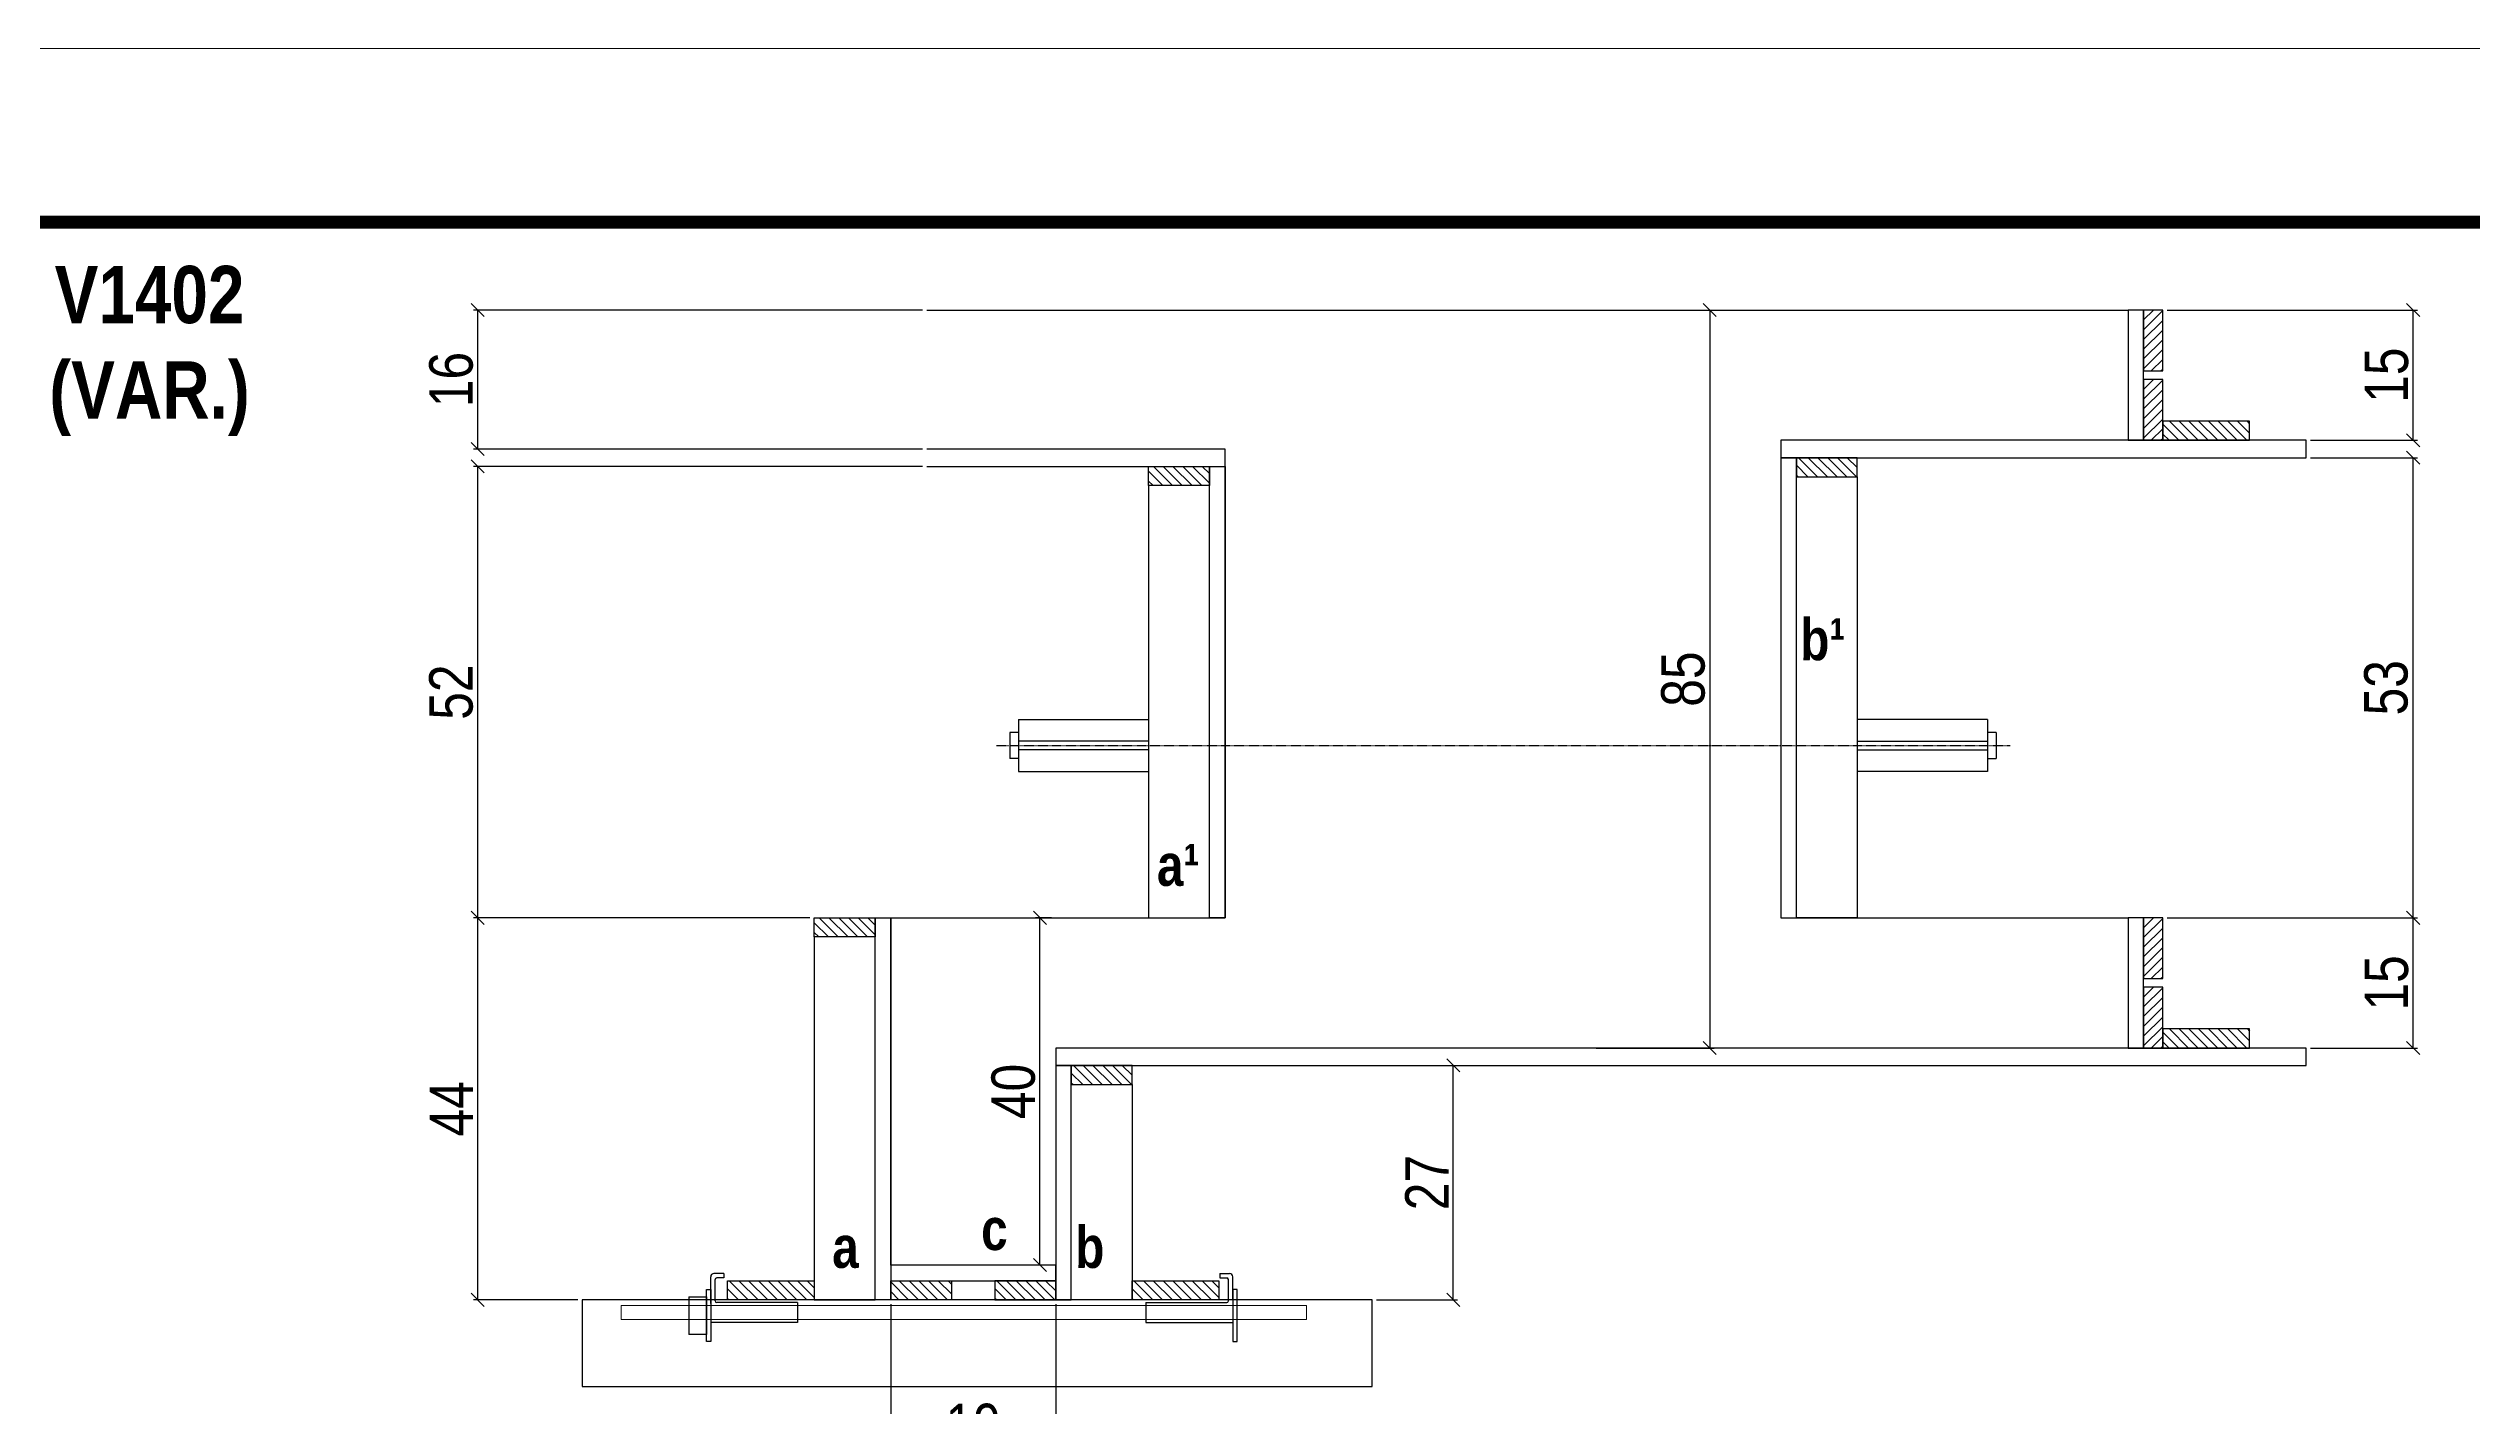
# Model space of a CAD drawing. Extents: x 3309 to 9563, y -2522 to 14608.
# Drawn here: x 6918 to 7476, y 13147 to 13459 of the extents above; entities that cross this region are included whole.
import ezdxf

# ---------------------------------------------------------------- set-up
doc = ezdxf.new("R2010")
doc.units = 0
doc.linetypes.add('DASHED', pattern=[0.75, 0.5, -0.25])
doc.linetypes.add('HIDDEN', pattern=[0.375, 0.25, -0.125])
for name, color, linetype in [('barrote', 251, 'Continuous'), ('COTA', 241, 'Continuous'), ('detalhes', 4, 'Continuous'), ('NOMENCLATURA', 7, 'Continuous'), ('Painéis', 200, 'Continuous'), ('presilha', 1, 'Continuous'), ('SARR_2.2x10', 60, 'Continuous'), ('SARR_2.2x7', 40, 'Continuous'), ('SARR_3.5x7', 81, 'Continuous'), ('TENSOR', 3, 'Continuous')]:
    doc.layers.add(name, color=color, linetype=linetype)
for name, color, linetype, lineweight in [('CONCRETO', 251, 'Continuous', 25), ('Folhas', 255, 'Continuous', 9), ('SARRAFO DE PRESSAO', 251, 'DASHED', 9), ('SCO-___-LAJ', 2, 'Continuous', 0)]:
    doc.layers.add(name, color=color, linetype=linetype, lineweight=lineweight)
doc.styles.add('COTA TECNICA 2X', font='techl___.ttf', dxfattribs={"height": 10})
doc.styles.add('TECNICA', font='techb___.ttf', dxfattribs={"height": 10})
doc.dimstyles.new('SECAO', dxfattribs={"dimscale": 0.333333, "dimtxt": 5, "dimasz": 9, "dimexe": 3, "dimexo": 3, "dimgap": 3, "dimtad": 1, "dimdec": 1, "dimlfac": 0.5, "dimzin": 12, "dimdsep": 46, "dimtxsty": 'COTA TECNICA 2X', "dimblk1": 'OBLIQUE', "dimblk2": 'OBLIQUE', "dimsah": 1, "dimcen": 0.9, "dimclrd": 4, "dimclre": 4, "dimclrt": 240, "dimadec": 1, "dimazin": 3, "dimtfac": 1, "dimtdec": 1, "dimtmove": 0, "dimatfit": 3, "dimfxl": 1, "dimtolj": 1, "dimtzin": 12, "dimarcsym": 0})
pattern_1 = [(135, (40347.2562, -110341.1595), (-1.122532015, -1.122532015), [])]

# ---------------------------------------------------------------- blocks, each defined once
blk = doc.blocks.new('9999999999')
at = {"layer": 'Folhas'}
blk.add_lwpolyline([(98138.98, 34190.21), (99623.98, 34190.21), (99623.98, 35240.21), (98138.98, 35240.21)], close=True, dxfattribs=at)
at = {"layer": 'Folhas', "color": 30, "const_width": 3}
blk.add_lwpolyline([(98213.98, 34230.21), (99583.98, 34230.21), (99583.98, 35200.21), (98213.98, 35200.21)], close=True, dxfattribs=at)
blk = doc.blocks.new('_Oblique')
at = {"color": 0, "linetype": 'ByBlock', "lineweight": -2}
blk.add_line((-0.5, -0.5), (0.5, 0.5), dxfattribs=at)
blk = doc.blocks.new('*D1647')
at = {"layer": 'COTA', "color": 4, "lineweight": -2, "transparency": 16777216}
for p, q in [((7111.72, 13170.01), (7111.72, 13134.92)), ((7149.72, 13170.01), (7149.72, 13134.92)), ((7149.72, 13135.92), (7111.72, 13135.92))]:
    blk.add_line(p, q, dxfattribs=at)
at = {"layer": 'Defpoints', "color": 0, "transparency": 16777216}
for p in [(7111.72, 13171.01), (7149.72, 13171.01), (7111.72, 13135.92)]:
    blk.add_point(p, dxfattribs=at)
at = {"layer": 'COTA', "color": 4, "lineweight": -2, "transparency": 16777216, "xscale": 3, "yscale": 3, "zscale": 3, "rotation": 180}
blk.add_blockref('_Oblique', (7111.72, 13135.92), dxfattribs=at)
at = {"layer": 'COTA', "color": 4, "lineweight": -2, "transparency": 16777216, "xscale": 3, "yscale": 3, "zscale": 3}
blk.add_blockref('_Oblique', (7149.72, 13135.92), dxfattribs=at)
at = {"layer": 'COTA', "color": 240, "transparency": 16777216, "insert": (7130.72, 13142.01), "char_height": 10, "attachment_point": 5, "style": 'COTA TECNICA 2X'}
blk.add_mtext('\\A1;19', dxfattribs=at)
blk = doc.blocks.new('PRESILHA METÁLICA 1')
at = {"layer": 'presilha'}
for p, q in [((7.5, 10.64), (7.5, 19.86)), ((12, 21), (8.64, 21)), ((9, 11.57), (9, 18.93)), ((12, 19.5), (9.57, 19.5)), ((12, 21), (12, 19.5)), ((0, 13), (6, 13)), ((0, 13), (0, 0)), ((6, 15.5), (7.5, 15.5)), ((6, -2.5), (6, 15.5)), ((6, 13), (6, 0)), ((7.5, 15.5), (7.5, -2.5)), ((37.5, 11), (9.57, 11)), ((37.5, 11), (37.5, 4.1)), ((6, 0), (0, 0)), ((37.5, 4.1), (7.5, 4.1)), ((7.5, -2.5), (6, -2.5))]:
    blk.add_line(p, q, dxfattribs=at)
for centre, radius, start, end in [((8.64, 19.86), 1.14, 90, 180), ((9.57, 18.93), 0.57, 90, 180), ((9.57, 11.57), 0.57, 180, 270)]:
    blk.add_arc(centre, radius, start, end, dxfattribs=at)
blk = doc.blocks.new('PRESILHA METÁLICA 2')
at = {"layer": 'presilha'}
for p, q in [((-5.25, 23.5), (-5.25, 22)), ((-5.25, 23.5), (-1.89, 23.5)), ((-5.25, 22), (-2.82, 22)), ((-2.25, 14.07), (-2.25, 21.43)), ((-0.75, 14.64), (-0.75, 22.36)), ((0.75, 18), (-0.75, 18)), ((-0.75, 18), (-0.75, 0)), ((0.75, 0), (0.75, 18)), ((-30.75, 13.5), (-30.75, 6.6)), ((-30.75, 13.5), (-2.82, 13.5)), ((-30.75, 6.6), (-0.75, 6.6)), ((-0.75, 0), (0.75, 0))]:
    blk.add_line(p, q, dxfattribs=at)
for centre, radius, start, end in [((-2.82, 21.43), 0.57, 0, 90), ((-1.89, 22.36), 1.14, 0, 90), ((-2.82, 14.07), 0.57, 270, 0)]:
    blk.add_arc(centre, radius, start, end, dxfattribs=at)
blk = doc.blocks.new('*D1648')
at = {"layer": 'COTA', "color": 4, "lineweight": -2, "transparency": 16777216}
for p, q in [((7093.12, 13259.01), (7015.59, 13259.01)), ((7016.59, 13171.01), (7016.59, 13259.01)), ((7039.66, 13171.01), (7015.59, 13171.01))]:
    blk.add_line(p, q, dxfattribs=at)
at = {"layer": 'Defpoints', "color": 0, "transparency": 16777216}
for p in [(7016.59, 13259.01), (7094.12, 13259.01), (7040.66, 13171.01)]:
    blk.add_point(p, dxfattribs=at)
at = {"layer": 'COTA', "color": 4, "lineweight": -2, "transparency": 16777216, "xscale": 3, "yscale": 3, "zscale": 3}
for p, rotation in [((7016.59, 13259.01), 90), ((7016.59, 13171.01), 270)]:
    blk.add_blockref('_Oblique', p, dxfattribs=dict(at, rotation=rotation))
at = {"layer": 'COTA', "color": 240, "transparency": 16777216, "insert": (7010.52, 13215.01), "char_height": 10, "attachment_point": 5, "rotation": 90, "style": 'COTA TECNICA 2X'}
blk.add_mtext('\\A1;44', dxfattribs=at)
blk = doc.blocks.new('*D1649')
at = {"layer": 'COTA', "color": 4, "lineweight": -2, "transparency": 16777216}
for p, q in [((7223.58, 13225.01), (7242.29, 13225.01)), ((7241.29, 13171.01), (7241.29, 13225.01)), ((7223.58, 13171.01), (7242.29, 13171.01))]:
    blk.add_line(p, q, dxfattribs=at)
at = {"layer": 'Defpoints', "color": 0, "transparency": 16777216}
for p in [(7222.58, 13225.01), (7241.29, 13225.01), (7222.58, 13171.01)]:
    blk.add_point(p, dxfattribs=at)
at = {"layer": 'COTA', "color": 4, "lineweight": -2, "transparency": 16777216, "xscale": 3, "yscale": 3, "zscale": 3}
for p, rotation in [((7241.29, 13225.01), 90), ((7241.29, 13171.01), 270)]:
    blk.add_blockref('_Oblique', p, dxfattribs=dict(at, rotation=rotation))
at = {"layer": 'COTA', "color": 240, "transparency": 16777216, "insert": (7235.22, 13198.01), "char_height": 10, "attachment_point": 5, "rotation": 90, "style": 'COTA TECNICA 2X'}
blk.add_mtext('\\A1;27', dxfattribs=at)
blk = doc.blocks.new('*D1650')
at = {"layer": 'COTA', "color": 4, "lineweight": -2, "transparency": 16777216}
for p, q in [((7405.72, 13259.01), (7463.4, 13259.01)), ((7462.4, 13229.01), (7462.4, 13259.01)), ((7438.72, 13229.01), (7463.4, 13229.01))]:
    blk.add_line(p, q, dxfattribs=at)
at = {"layer": 'Defpoints', "color": 0, "transparency": 16777216}
for p in [(7404.72, 13259.01), (7462.4, 13259.01), (7437.72, 13229.01)]:
    blk.add_point(p, dxfattribs=at)
at = {"layer": 'COTA', "color": 4, "lineweight": -2, "transparency": 16777216, "xscale": 3, "yscale": 3, "zscale": 3}
for p, rotation in [((7462.4, 13259.01), 90), ((7462.4, 13229.01), 270)]:
    blk.add_blockref('_Oblique', p, dxfattribs=dict(at, rotation=rotation))
at = {"layer": 'COTA', "color": 240, "transparency": 16777216, "insert": (7456.29, 13244.01), "char_height": 10, "attachment_point": 5, "rotation": 90, "style": 'COTA TECNICA 2X'}
blk.add_mtext('\\A1;15', dxfattribs=at)
blk = doc.blocks.new('*D1651')
at = {"layer": 'COTA', "color": 4, "lineweight": -2, "transparency": 16777216}
for p, q in [((7438.72, 13365.01), (7463.4, 13365.01)), ((7462.4, 13259.01), (7462.4, 13365.01)), ((7405.72, 13259.01), (7463.4, 13259.01))]:
    blk.add_line(p, q, dxfattribs=at)
at = {"layer": 'Defpoints', "color": 0, "transparency": 16777216}
for p in [(7437.72, 13365.01), (7462.4, 13365.01), (7404.72, 13259.01)]:
    blk.add_point(p, dxfattribs=at)
at = {"layer": 'COTA', "color": 4, "lineweight": -2, "transparency": 16777216, "xscale": 3, "yscale": 3, "zscale": 3}
for p, rotation in [((7462.4, 13365.01), 90), ((7462.4, 13259.01), 270)]:
    blk.add_blockref('_Oblique', p, dxfattribs=dict(at, rotation=rotation))
at = {"layer": 'COTA', "color": 240, "transparency": 16777216, "insert": (7456.18, 13312.01), "char_height": 10, "attachment_point": 5, "rotation": 90, "style": 'COTA TECNICA 2X'}
blk.add_mtext('\\A1;53', dxfattribs=at)
blk = doc.blocks.new('*D1652')
at = {"layer": 'COTA', "color": 4, "lineweight": -2, "transparency": 16777216}
for p, q in [((7405.72, 13399.01), (7463.4, 13399.01)), ((7462.4, 13369.01), (7462.4, 13399.01)), ((7438.72, 13369.01), (7463.4, 13369.01))]:
    blk.add_line(p, q, dxfattribs=at)
at = {"layer": 'Defpoints', "color": 0, "transparency": 16777216}
for p in [(7404.72, 13399.01), (7462.4, 13399.01), (7437.72, 13369.01)]:
    blk.add_point(p, dxfattribs=at)
at = {"layer": 'COTA', "color": 4, "lineweight": -2, "transparency": 16777216, "xscale": 3, "yscale": 3, "zscale": 3}
for p, rotation in [((7462.4, 13399.01), 90), ((7462.4, 13369.01), 270)]:
    blk.add_blockref('_Oblique', p, dxfattribs=dict(at, rotation=rotation))
at = {"layer": 'COTA', "color": 240, "transparency": 16777216, "insert": (7456.29, 13384.01), "char_height": 10, "attachment_point": 5, "rotation": 90, "style": 'COTA TECNICA 2X'}
blk.add_mtext('\\A1;15', dxfattribs=at)
blk = doc.blocks.new('*D1653')
at = {"layer": 'COTA', "color": 4, "lineweight": -2, "transparency": 16777216}
for p, q in [((7119.02, 13363.01), (7015.59, 13363.01)), ((7016.59, 13259.01), (7016.59, 13363.01)), ((7093.12, 13259.01), (7015.59, 13259.01))]:
    blk.add_line(p, q, dxfattribs=at)
at = {"layer": 'Defpoints', "color": 0, "transparency": 16777216}
for p in [(7016.59, 13363.01), (7120.02, 13363.01), (7094.12, 13259.01)]:
    blk.add_point(p, dxfattribs=at)
at = {"layer": 'COTA', "color": 4, "lineweight": -2, "transparency": 16777216, "xscale": 3, "yscale": 3, "zscale": 3}
for p, rotation in [((7016.59, 13363.01), 90), ((7016.59, 13259.01), 270)]:
    blk.add_blockref('_Oblique', p, dxfattribs=dict(at, rotation=rotation))
at = {"layer": 'COTA', "color": 240, "transparency": 16777216, "insert": (7010.48, 13311.01), "char_height": 10, "attachment_point": 5, "rotation": 90, "style": 'COTA TECNICA 2X'}
blk.add_mtext('\\A1;52', dxfattribs=at)
blk = doc.blocks.new('*D1654')
at = {"layer": 'COTA', "color": 4, "lineweight": -2, "transparency": 16777216}
for p, q in [((7119.02, 13399.01), (7015.59, 13399.01)), ((7016.59, 13367.01), (7016.59, 13399.01)), ((7119.02, 13367.01), (7015.59, 13367.01))]:
    blk.add_line(p, q, dxfattribs=at)
at = {"layer": 'Defpoints', "color": 0, "transparency": 16777216}
for p in [(7016.59, 13399.01), (7120.02, 13399.01), (7120.02, 13367.01)]:
    blk.add_point(p, dxfattribs=at)
at = {"layer": 'COTA', "color": 4, "lineweight": -2, "transparency": 16777216, "xscale": 3, "yscale": 3, "zscale": 3}
for p, rotation in [((7016.59, 13399.01), 90), ((7016.59, 13367.01), 270)]:
    blk.add_blockref('_Oblique', p, dxfattribs=dict(at, rotation=rotation))
at = {"layer": 'COTA', "color": 240, "transparency": 16777216, "insert": (7010.49, 13383.01), "char_height": 10, "attachment_point": 5, "rotation": 90, "style": 'COTA TECNICA 2X'}
blk.add_mtext('\\A1;16', dxfattribs=at)
blk = doc.blocks.new('*D1664')
at = {"layer": 'COTA', "color": 4, "lineweight": -2, "transparency": 16777216}
for p, q in [((7259.37, 13399.01), (7301.39, 13399.01)), ((7300.39, 13399.01), (7300.39, 13229.01)), ((7274.22, 13229.01), (7301.39, 13229.01))]:
    blk.add_line(p, q, dxfattribs=at)
at = {"layer": 'Defpoints', "color": 0, "transparency": 16777216}
for p in [(7258.37, 13399.01), (7273.22, 13229.01), (7300.39, 13229.01)]:
    blk.add_point(p, dxfattribs=at)
at = {"layer": 'COTA', "color": 4, "lineweight": -2, "transparency": 16777216, "xscale": 3, "yscale": 3, "zscale": 3}
for p, rotation in [((7300.39, 13399.01), 90), ((7300.39, 13229.01), 270)]:
    blk.add_blockref('_Oblique', p, dxfattribs=dict(at, rotation=rotation))
at = {"layer": 'COTA', "color": 240, "transparency": 16777216, "insert": (7294.26, 13314.01), "char_height": 10, "attachment_point": 5, "rotation": 90, "style": 'COTA TECNICA 2X'}
blk.add_mtext('\\A1;85', dxfattribs=at)
blk = doc.blocks.new('*D1665')
at = {"layer": 'COTA', "color": 4, "lineweight": -2, "transparency": 16777216}
for p, q in [((7148.72, 13259.01), (7145.1, 13259.01)), ((7146.1, 13179.01), (7146.1, 13259.01)), ((7148.72, 13179.01), (7145.1, 13179.01))]:
    blk.add_line(p, q, dxfattribs=at)
at = {"layer": 'Defpoints', "color": 0, "transparency": 16777216}
for p in [(7146.1, 13259.01), (7149.72, 13259.01), (7149.72, 13179.01)]:
    blk.add_point(p, dxfattribs=at)
at = {"layer": 'COTA', "color": 4, "lineweight": -2, "transparency": 16777216, "xscale": 3, "yscale": 3, "zscale": 3}
for p, rotation in [((7146.1, 13259.01), 90), ((7146.1, 13179.01), 270)]:
    blk.add_blockref('_Oblique', p, dxfattribs=dict(at, rotation=rotation))
at = {"layer": 'COTA', "color": 240, "transparency": 16777216, "insert": (7139.99, 13219.01), "char_height": 10, "attachment_point": 5, "rotation": 90, "style": 'COTA TECNICA 2X'}
blk.add_mtext('\\A1;40', dxfattribs=at)

msp = doc.modelspace()

# ---------------------------------------------------------------- hatches: boundary and pattern name
at = {"layer": 'SARR_2.2x10'}
h = msp.add_hatch(dxfattribs=at)
h.set_pattern_fill('ANSI31', color=256, scale=0.5, angle=90)
h.set_pattern_definition([(135, (40303.0562, -110143.1596), (-1.122532015, -1.122532015), [])])
h.paths.add_polyline_path([(7424.72, 13373.41), (7424.72, 13369.01), (7404.72, 13369.01), (7404.72, 13373.41)])
h = msp.add_hatch(dxfattribs=at)
h.set_pattern_fill('ANSI31', color=256, scale=0.5, angle=90)
h.set_pattern_definition([(135, (40303.0561, -110283.1596), (-1.122532015, -1.122532015), [])])
h.paths.add_polyline_path([(7424.72, 13233.41), (7424.72, 13229.01), (7404.72, 13229.01), (7404.72, 13233.41)])
h = msp.add_hatch(dxfattribs=at)
h.set_pattern_fill('ANSI31', color=256, scale=0.5, angle=90)
h.set_pattern_definition([(135, (40267.6562, -110341.1595), (-1.122532015, -1.122532015), [])])
h.paths.add_polyline_path([(7074.12, 13175.41), (7074.12, 13171.01), (7094.12, 13171.01), (7094.12, 13175.41)])
h = msp.add_hatch(dxfattribs=at)
h.set_pattern_fill('ANSI31', color=256, scale=0.5, angle=90)
h.set_pattern_definition([(135, (40360.8562, -110341.1595), (-1.122532015, -1.122532015), [])])
h.paths.add_polyline_path([(7167.32, 13175.41), (7167.32, 13171.01), (7187.32, 13171.01), (7187.32, 13175.41)])
at = {"layer": 'SARR_2.2x7'}
h = msp.add_hatch(dxfattribs=at)
h.set_pattern_fill('ANSI31', color=256, scale=0.5, angle=180)
h.set_pattern_definition([(225, (130916.8872, 46493.3487), (1.122532015, -1.122532015), [])])
h.paths.add_polyline_path([(7400.32, 13385.01), (7404.72, 13385.01), (7404.72, 13399.01), (7400.32, 13399.01)])
h = msp.add_hatch(dxfattribs=at)
h.set_pattern_fill('ANSI31', color=256, scale=0.5, angle=180)
h.set_pattern_definition([(225, (130916.8872, 46477.3487), (1.122532015, -1.122532015), [])])
h.paths.add_polyline_path([(7400.32, 13369.01), (7404.72, 13369.01), (7404.72, 13383.01), (7400.32, 13383.01)])
h = msp.add_hatch(dxfattribs=at)
h.set_pattern_fill('ANSI31', color=256, scale=0.5, angle=90)
h.set_pattern_definition([(135, (40358.6562, -110153.5595), (-1.122532015, -1.122532015), [])])
h.paths.add_polyline_path([(7185.12, 13363.01), (7185.12, 13358.61), (7171.12, 13358.61), (7171.12, 13363.01)])
h = msp.add_hatch(dxfattribs=at)
h.set_pattern_fill('ANSI31', color=256, scale=0.5, angle=90)
h.set_pattern_definition([(135, (40428.6562, -110151.5596), (-1.122532015, -1.122532015), [])])
h.paths.add_polyline_path([(7320.32, 13365.01), (7320.32, 13360.61), (7334.32, 13360.61), (7334.32, 13365.01)])
h = msp.add_hatch(dxfattribs=at)
h.set_pattern_fill('ANSI31', color=256, scale=0.5, angle=90)
h.set_pattern_definition([(135, (40281.6562, -110257.5595), (-1.122532015, -1.122532015), [])])
h.paths.add_polyline_path([(7108.12, 13259.01), (7108.12, 13254.61), (7094.12, 13254.61), (7094.12, 13259.01)])
h = msp.add_hatch(dxfattribs=at)
h.set_pattern_fill('ANSI31', color=256, scale=0.5, angle=180)
h.set_pattern_definition([(225, (130916.8872, 46353.3487), (1.122532015, -1.122532015), [])])
h.paths.add_polyline_path([(7400.32, 13245.01), (7404.72, 13245.01), (7404.72, 13259.01), (7400.32, 13259.01)])
h = msp.add_hatch(dxfattribs=at)
h.set_pattern_fill('ANSI31', color=256, scale=0.5, angle=180)
h.set_pattern_definition([(225, (130916.8872, 46337.3487), (1.122532015, -1.122532015), [])])
h.paths.add_polyline_path([(7400.32, 13229.01), (7404.72, 13229.01), (7404.72, 13243.01), (7400.32, 13243.01)])
h = msp.add_hatch(dxfattribs=at)
h.set_pattern_fill('ANSI31', color=256, scale=0.5, angle=90)
h.set_pattern_definition([(135, (40261.6562, -110291.5595), (-1.122532015, -1.122532015), [])])
h.paths.add_polyline_path([(7153.32, 13225.01), (7153.32, 13220.61), (7167.32, 13220.61), (7167.32, 13225.01)])
h = msp.add_hatch(dxfattribs=at)
h.set_pattern_fill('ANSI31', color=256, scale=0.5, angle=90)
h.set_pattern_definition(pattern_1)
h.paths.add_polyline_path([(7125.72, 13171.01), (7125.72, 13175.41), (7111.72, 13175.41), (7111.72, 13171.01)])
h = msp.add_hatch(dxfattribs=at)
h.set_pattern_fill('ANSI31', color=256, scale=0.5, angle=90)
h.set_pattern_definition(pattern_1)
h.paths.add_polyline_path([(7135.72, 13175.41), (7135.72, 13171.01), (7149.72, 13171.01), (7149.72, 13175.41)])

# ---------------------------------------------------------------- linework, layer by layer
at = {"ltscale": 3}
for p, q in [((7139.12, 13301.7), (7139.12, 13295.7)), ((7141.12, 13301.7), (7139.12, 13301.7)), ((7141.12, 13304.7), (7141.12, 13292.7)), ((7141.12, 13304.7), (7171.12, 13304.7)), ((7364.32, 13304.7), (7334.32, 13304.7)), ((7364.32, 13304.7), (7364.32, 13292.7)), ((7366.32, 13301.7), (7364.32, 13301.7)), ((7366.32, 13301.7), (7366.32, 13295.7)), ((7141.12, 13295.7), (7139.12, 13295.7)), ((7171.12, 13299.7), (7141.12, 13299.7)), ((7171.12, 13297.7), (7141.12, 13297.7)), ((7334.32, 13299.7), (7364.32, 13299.7)), ((7334.32, 13297.7), (7364.32, 13297.7)), ((7364.32, 13295.7), (7366.32, 13295.7)), ((7141.12, 13292.7), (7171.12, 13292.7)), ((7364.32, 13292.7), (7334.32, 13292.7))]:
    msp.add_line(p, q, dxfattribs=at)
at = {"layer": 'barrote'}
msp.add_lwpolyline([(7040.66, 13151.01), (7222.58, 13151.01), (7222.58, 13171.01), (7040.66, 13171.01)], close=True, dxfattribs=at)
at = {"layer": 'CONCRETO', "linetype": 'Continuous'}
for points in [[(7120.02, 13399.01), (7396.72, 13399.01), (7396.72, 13369.01), (7316.72, 13369.01), (7316.72, 13259.01), (7396.72, 13259.01)], [(7396.72, 13259.01), (7396.72, 13229.01), (7149.72, 13229.01), (7149.72, 13179.01), (7111.72, 13179.01), (7111.72, 13259.01), (7188.72, 13259.01), (7188.72, 13367.01), (7120.02, 13367.01)]]:
    msp.add_lwpolyline(points, dxfattribs=at)
at = {"layer": 'Painéis', "linetype": 'Continuous'}
for points in [[(7400.32, 13369.01), (7400.32, 13399.01), (7396.72, 13399.01), (7396.72, 13369.01)], [(7316.72, 13365.01), (7437.72, 13365.01), (7437.72, 13369.01), (7316.72, 13369.01)], [(7185.12, 13259.01), (7185.12, 13363.01), (7188.72, 13363.01), (7188.72, 13259.01)], [(7320.32, 13259.01), (7320.32, 13365.01), (7316.72, 13365.01), (7316.72, 13259.01)], [(7108.12, 13171.01), (7108.12, 13259.01), (7111.72, 13259.01), (7111.72, 13171.01)], [(7400.32, 13229.01), (7400.32, 13259.01), (7396.72, 13259.01), (7396.72, 13229.01)], [(7149.72, 13225.01), (7437.72, 13225.01), (7437.72, 13229.01), (7149.72, 13229.01)], [(7153.32, 13171.01), (7153.32, 13225.01), (7149.72, 13225.01), (7149.72, 13171.01)], [(7149.72, 13179.01), (7111.72, 13179.01), (7111.72, 13175.41), (7149.72, 13175.41)]]:
    msp.add_lwpolyline(points, close=True, dxfattribs=at)
msp.add_lwpolyline([(7120.02, 13363.01), (7188.72, 13363.01), (7188.72, 13367.01), (7120.02, 13367.01)], dxfattribs=at)
at = {"layer": 'SARR_2.2x10'}
for points in [[(7424.72, 13373.41), (7404.72, 13373.41), (7404.72, 13369.01), (7424.72, 13369.01)], [(7424.72, 13233.41), (7404.72, 13233.41), (7404.72, 13229.01), (7424.72, 13229.01)], [(7074.12, 13175.41), (7094.12, 13175.41), (7094.12, 13171.01), (7074.12, 13171.01)], [(7167.32, 13175.41), (7187.32, 13175.41), (7187.32, 13171.01), (7167.32, 13171.01)]]:
    msp.add_lwpolyline(points, close=True, dxfattribs=at)
at = {"layer": 'SARR_2.2x7'}
for points in [[(7400.32, 13399.01), (7400.32, 13385.01), (7404.72, 13385.01), (7404.72, 13399.01)], [(7400.32, 13383.01), (7400.32, 13369.01), (7404.72, 13369.01), (7404.72, 13383.01)], [(7400.32, 13259.01), (7400.32, 13245.01), (7404.72, 13245.01), (7404.72, 13259.01)], [(7400.32, 13243.01), (7400.32, 13229.01), (7404.72, 13229.01), (7404.72, 13243.01)], [(7111.72, 13175.41), (7125.72, 13175.41), (7125.72, 13171.01), (7111.72, 13171.01)], [(7149.72, 13175.41), (7135.72, 13175.41), (7135.72, 13171.01), (7149.72, 13171.01)]]:
    msp.add_lwpolyline(points, close=True, dxfattribs=at)
at = {"layer": 'SARR_2.2x7', "elevation": 0}
for points in [[(7171.12, 13363.01), (7185.12, 13363.01), (7185.12, 13358.61), (7171.12, 13358.61)], [(7334.32, 13365.01), (7320.32, 13365.01), (7320.32, 13360.61), (7334.32, 13360.61)], [(7094.12, 13259.01), (7108.12, 13259.01), (7108.12, 13254.61), (7094.12, 13254.61)], [(7167.32, 13225.01), (7153.32, 13225.01), (7153.32, 13220.61), (7167.32, 13220.61)]]:
    msp.add_lwpolyline(points, close=True, dxfattribs=at)
at = {"layer": 'SARR_3.5x7'}
for points in [[(7185.12, 13358.61), (7171.12, 13358.61), (7171.12, 13259.01), (7185.12, 13259.01)], [(7320.32, 13360.61), (7334.32, 13360.61), (7334.32, 13259.01), (7320.32, 13259.01)], [(7108.12, 13254.61), (7094.12, 13254.61), (7094.12, 13171.01), (7108.12, 13171.01)], [(7153.32, 13220.61), (7167.32, 13220.61), (7167.32, 13171.01), (7153.32, 13171.01)]]:
    msp.add_lwpolyline(points, close=True, dxfattribs=at)
at = {"layer": 'SCO-___-LAJ', "color": 1}
msp.add_lwpolyline([(7049.66, 13169.68), (7207.5, 13169.68), (7207.5, 13166.48), (7049.66, 13166.48)], close=True, dxfattribs=at)
at = {"layer": 'TENSOR', "linetype": 'HIDDEN', "ltscale": 0.5}
msp.add_line((7136.12, 13298.7), (7369.62, 13298.7), dxfattribs=at)

# ---------------------------------------------------------------- block references
at = {"layer": 'presilha', "xscale": 0.6666666666666666, "yscale": 0.6666666666666666, "zscale": 0.6666666666666666}
for name, p in [('PRESILHA METÁLICA 1', (7065.25, 13163.04)), ('PRESILHA METÁLICA 2', (7191, 13161.38))]:
    msp.add_blockref(name, p, dxfattribs=at)
at = {"layer": 'SARRAFO DE PRESSAO', "color": 6, "linetype": 'ByBlock'}
msp.add_blockref('9999999999', (-91646.11, -21780.92), dxfattribs=at)

# ---------------------------------------------------------------- texts
at = {"layer": 'detalhes', "style": 'TECNICA'}
for s, p in [('b¹', (7321.22, 13318.36)), ('a¹', (7173.04, 13266.37)), ('c', (7132.54, 13182.48)), ('a', (7098.24, 13178.37)), ('b', (7154.22, 13178.36))]:
    msp.add_text(s, height=9.6, dxfattribs=at).set_placement(p)
at = {"layer": 'NOMENCLATURA', "insert": (6940.99, 13409.2), "char_height": 13.2, "attachment_point": 2, "style": 'TECNICA'}
msp.add_mtext_dynamic_manual_height_columns('V1402\\P(VAR.)', width=300.2766, gutter_width=1, heights=[0], dxfattribs=at)

# ---------------------------------------------------------------- dimensions: what is measured, and where the dimension line sits
at = {"layer": 'COTA'}
for base, p1, p2, picture, middle in [((7016.59, 13399.01), (7120.02, 13367.01), (7120.02, 13399.01), '*D1654', (7010.49, 13383.01)), ((7300.39, 13229.01), (7258.37, 13399.01), (7273.22, 13229.01), '*D1664', (7294.26, 13314.01)), ((7462.4, 13399.01), (7437.72, 13369.01), (7404.72, 13399.01), '*D1652', (7456.29, 13384.01)), ((7016.59, 13363.01), (7094.12, 13259.01), (7120.02, 13363.01), '*D1653', (7010.48, 13311.01)), ((7462.4, 13365.01), (7404.72, 13259.01), (7437.72, 13365.01), '*D1651', (7456.18, 13312.01)), ((7016.59, 13259.01), (7040.66, 13171.01), (7094.12, 13259.01), '*D1648', (7010.52, 13215.01)), ((7146.1, 13259.01), (7149.72, 13179.01), (7149.72, 13259.01), '*D1665', (7139.99, 13219.01)), ((7462.4, 13259.01), (7437.72, 13229.01), (7404.72, 13259.01), '*D1650', (7456.29, 13244.01)), ((7241.29, 13225.01), (7222.58, 13171.01), (7222.58, 13225.01), '*D1649', (7235.22, 13198.01))]:
    dim = msp.add_linear_dim(base=base, p1=p1, p2=p2, angle=90, dimstyle='SECAO', dxfattribs=at)
    dim.commit()
    dim.dimension.update_dxf_attribs({"geometry": picture, "text_midpoint": middle})
dim = msp.add_linear_dim(base=(7111.72, 13135.92), p1=(7149.72, 13171.01), p2=(7111.72, 13171.01), angle=180, dimstyle='SECAO', dxfattribs=at)
dim.commit()
dim.dimension.update_dxf_attribs({"geometry": '*D1647', "text_midpoint": (7130.72, 13135.92), "dimtype": 160})

doc.saveas('drawing.dxf')
